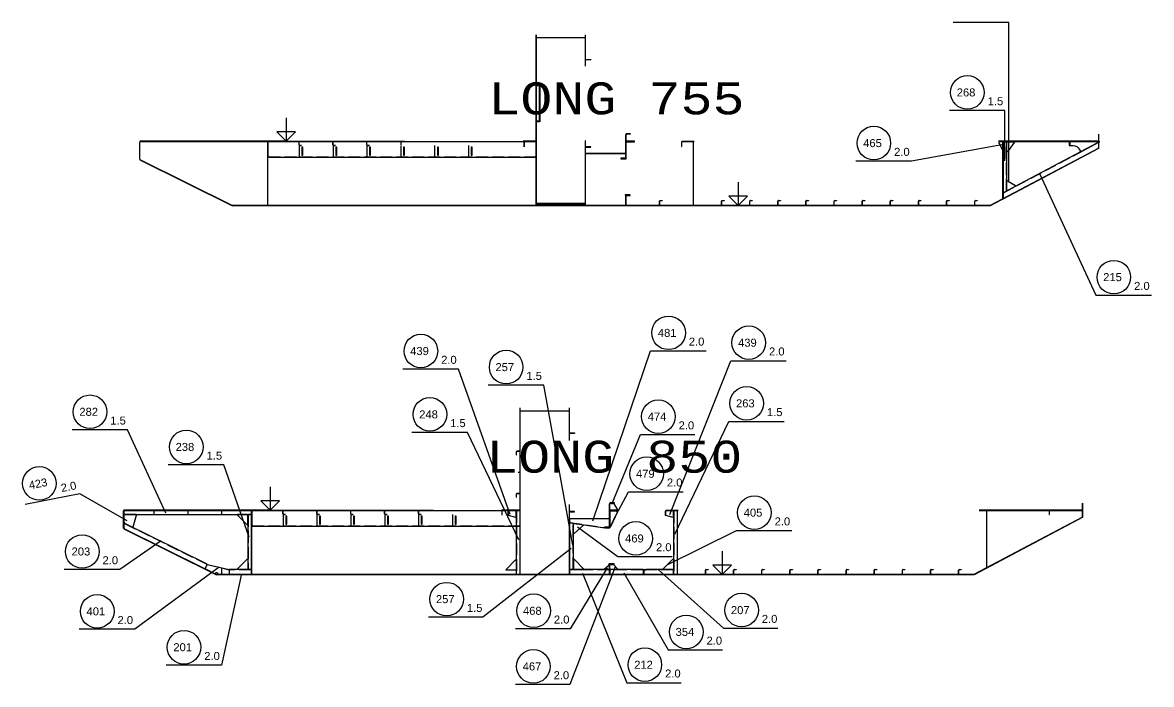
# Model space of a CAD drawing. Header units: inches. Extents: x -15552 to 42302, y -14825 to 18289.
# Drawn here: x 21276 to 30106, y -4540 to 641 of the extents above; entities that cross this region are included whole.
import ezdxf

# ---------------------------------------------------------------- set-up
doc = ezdxf.new("R2010")
doc.units = ezdxf.units.IN
doc.header["$MEASUREMENT"] = 0
for name, pattern in [('Dashed', [10, 7.5, -2.5]), ('Dashed_dotted', [34, 24, -5, 0, -5]), ('Short_dashed', [5, 3.75, -1.25])]:
    doc.linetypes.add(name, pattern=pattern)
doc.layers.get('0').update_dxf_attribs({"linetype": 'CONTINUOUS'})
doc.styles.add('Style_ARIAL', font='ARIAL')
doc.styles.add('Style_Courier_New', font='Courier New')

msp = doc.modelspace()

# ---------------------------------------------------------------- linework, layer by layer
at = {"color": 3, "ltscale": 25}
for p, q in [((25293.499057, -791.727111), (25293.499057, 544.233087)), ((25295.000522, -791.727111), (25295.000522, 544.233087)), ((25678.499668, 299.991754), (25678.499668, 544.233087)), ((25679.998081, 299.991754), (25679.998081, 544.233087)), ((25320.000522, -135.602233), (25320.000522, 152.14763)), ((25324.999301, -135.602233), (25324.999301, 152.14763)), ((25993.499057, -421.727034), (25993.499057, -237.617537)), ((25996.498935, -421.727034), (25996.498935, -237.617537)), ((29693.499057, -341.727111), (29693.499057, -231.727263)), ((29695.497959, -341.727111), (29695.497959, -231.727263)), ((22192.000644, -431.727263), (22192.000644, -291.727111)), ((24262.13309, -291.727111), (22192.000644, -291.727111)), ((22193.499057, -431.727263), (22193.499057, -291.727111)), ((23193.499057, -791.727111), (23193.499057, -291.727111)), ((23195.000522, -791.727111), (23195.000522, -291.727111)), ((23195.000522, -291.727111), (23195.000522, -405.727431)), ((25293.499057, -291.727111), (23195.000522, -291.727111)), ((23438.500278, -317.282149), (23438.500278, -291.727111)), ((23439.998691, -317.282149), (23439.998691, -291.727111)), ((23703.499668, -317.282149), (23703.499668, -291.727111)), ((23704.998081, -317.282149), (23704.998081, -291.727111)), ((23968.499057, -317.282149), (23968.499057, -291.727111)), ((23970.000522, -317.282149), (23970.000522, -291.727111)), ((25293.499057, -288.727233), (25191.930454, -288.727233)), ((25293.499057, -291.727111), (25191.930454, -291.727111)), ((25293.499057, -405.727431), (25293.499057, -291.727111)), ((25678.499668, -791.727111), (25678.499668, -283.446166)), ((25679.998081, -791.727111), (25679.998081, -283.446166)), ((26529.998081, -290.227172), (26434.444492, -290.227172)), ((26529.998081, -291.727111), (26434.444492, -291.727111)), ((26523.500888, -791.727111), (26523.500888, -291.727111)), ((26524.999301, -791.727111), (26524.999301, -291.727111)), ((29693.499057, -341.727111), (28843.499057, -791.727111)), ((29694.435947, -343.494841), (28844.435947, -793.494841)), ((29693.499057, -288.727233), (28908.498447, -288.727233)), ((29693.499057, -291.727111), (28908.498447, -291.727111)), ((28943.499057, -738.785979), (28943.499057, -291.727111)), ((28945.000522, -738.785979), (28945.000522, -291.727111)), ((28945.000522, -291.727111), (28945.000522, -692.732283)), ((28970.497959, -291.727111), (28945.000522, -291.727111)), ((28945.000522, -737.991759), (29693.499057, -341.727111)), ((29693.499057, -341.727111), (29693.499057, -303.256652)), ((22192.610996, -433.518645), (22917.610996, -793.518493)), ((22193.499057, -431.727263), (22918.499057, -791.727111)), ((28945.000522, -692.732283), (28970.497959, -679.23207)), ((28945.000522, -699.5213), (28945.000522, -737.991759)), ((28843.499057, -791.727111), (22918.499057, -791.727111)), ((28843.499057, -793.727157), (22918.499057, -793.727157)), ((25993.499057, -791.727111), (25993.499057, -711.727187)), ((25996.498935, -791.727111), (25996.498935, -711.727187)), ((26258.498447, -791.727111), (26258.498447, -757.654235)), ((26260.5004, -791.727111), (26260.5004, -757.654235)), ((26743.499057, -791.727111), (26743.499057, -757.654235)), ((26745.497959, -791.727111), (26745.497959, -757.654235)), ((26963.500278, -791.727111), (26963.500278, -757.654235)), ((26965.499179, -791.727111), (26965.499179, -757.654235)), ((27183.498447, -791.727111), (27183.498447, -757.654235)), ((27185.5004, -791.727111), (27185.5004, -757.654235)), ((27403.499668, -791.727111), (27403.499668, -757.654235)), ((27405.498569, -791.727111), (27405.498569, -757.654235)), ((27623.497836, -791.727111), (27623.497836, -757.654235)), ((27625.49979, -791.727111), (27625.49979, -757.654235)), ((27843.499057, -791.727111), (27843.499057, -757.654235)), ((27845.497959, -791.727111), (27845.497959, -757.654235)), ((28063.500278, -791.727111), (28063.500278, -757.654235)), ((28065.499179, -791.727111), (28065.499179, -757.654235)), ((28283.498447, -791.727111), (28283.498447, -757.654235)), ((28285.5004, -791.727111), (28285.5004, -757.654235)), ((28503.499668, -791.727111), (28503.499668, -757.654235)), ((28505.498569, -791.727111), (28505.498569, -757.654235)), ((28723.497836, -791.727111), (28723.497836, -757.654235)), ((28725.49979, -791.727111), (28725.49979, -757.654235)), ((25167.766635, -3680.039641), (25167.766635, -2375.722548)), ((25169.2681, -3680.039641), (25169.2681, -2375.722548)), ((25552.767246, -2629.490325), (25552.767246, -2375.722548)), ((25554.265659, -2629.490325), (25554.265659, -2375.722548)), ((25167.766635, -2715.041777), (25142.211215, -2715.041777)), ((25167.766635, -2717.163131), (25142.211215, -2717.163131)), ((25167.766635, -2880.040023), (25152.767246, -2880.040023)), ((25167.766635, -2881.539962), (25152.767246, -2881.539962)), ((25167.766635, -3045.039031), (25142.211215, -3045.039031)), ((25167.766635, -3047.160384), (25142.211215, -3047.160384)), ((25167.766635, -3177.039763), (25027.767246, -3177.039763)), ((25552.767246, -3680.039641), (25552.767246, -3130.589339)), ((25554.265659, -3680.039641), (25554.265659, -3130.589339)), ((25867.766635, -3310.039946), (25867.766635, -3125.930068)), ((25870.766513, -3310.039946), (25870.766513, -3125.930068)), ((26404.265659, -3178.539702), (26308.71207, -3178.539702)), ((29567.766635, -3177.039763), (28758.76395, -3177.039763)), ((29567.766635, -3230.040023), (29567.766635, -3120.039794)), ((29569.765537, -3230.040023), (29569.765537, -3120.039794)), ((22066.268222, -3320.039794), (22066.268222, -3180.040023)), ((24490.944736, -3180.040023), (22066.268222, -3180.040023)), ((22067.766635, -3320.039794), (22067.766635, -3180.040023)), ((22067.766635, -3180.040023), (22067.766635, -3205.539748)), ((23067.766635, -3180.040023), (22067.766635, -3180.040023)), ((22072.768466, -3210.039946), (22067.766635, -3215.03987)), ((22167.766635, -3210.039946), (22067.766635, -3210.039946)), ((22067.766635, -3210.039946), (22067.766635, -3275.379989)), ((22067.766635, -3265.380141), (22076.723544, -3279.827544)), ((23067.766635, -3210.039946), (23042.266147, -3210.039946)), ((23067.766635, -3680.039641), (23067.766635, -3180.040023)), ((23067.766635, -3205.539748), (23067.766635, -3180.040023)), ((23067.766635, -3640.040252), (23067.766635, -3210.039946)), ((23069.2681, -3680.039641), (23069.2681, -3180.040023)), ((23069.2681, -3180.040023), (23069.2681, -3294.039962)), ((25167.766635, -3180.040023), (23069.2681, -3180.040023)), ((23312.767856, -3205.59468), (23312.767856, -3180.040023)), ((23314.266269, -3205.59468), (23314.266269, -3180.040023)), ((23577.767246, -3205.59468), (23577.767246, -3180.040023)), ((23579.265659, -3205.59468), (23579.265659, -3180.040023)), ((23842.766635, -3205.59468), (23842.766635, -3180.040023)), ((23844.2681, -3205.59468), (23844.2681, -3180.040023)), ((24107.766025, -3205.59468), (24107.766025, -3180.040023)), ((24109.26749, -3205.59468), (24109.26749, -3180.040023)), ((24372.768466, -3205.59468), (24372.768466, -3180.040023)), ((24374.266879, -3205.59468), (24374.266879, -3180.040023)), ((25167.766635, -3180.040023), (25027.767246, -3180.040023)), ((25167.766635, -3180.040023), (25142.266147, -3180.040023)), ((25167.766635, -3294.039962), (25167.766635, -3180.040023)), ((25167.766635, -3680.039641), (25167.766635, -3180.040023)), ((25554.265659, -3244.439742), (25554.265659, -3267.839858)), ((25867.766635, -3244.439742), (25554.265659, -3244.439742)), ((25867.766635, -3310.039946), (25867.766635, -3244.439742)), ((26404.265659, -3180.039641), (26308.71207, -3180.039641)), ((26397.768466, -3180.040023), (26372.267978, -3180.040023)), ((26397.768466, -3680.039641), (26397.768466, -3180.040023)), ((26397.768466, -3680.039641), (26397.768466, -3180.040023)), ((26399.266879, -3680.039641), (26399.266879, -3180.040023)), ((29567.766635, -3230.040023), (28717.766635, -3680.039641)), ((29568.703525, -3231.807372), (28718.703525, -3681.807372)), ((29567.766635, -3180.040023), (28758.76395, -3180.040023)), ((28817.766635, -3627.09851), (28817.766635, -3180.040023)), ((28819.2681, -3627.09851), (28819.2681, -3180.040023)), ((22066.878574, -3321.831176), (22791.878574, -3681.831023)), ((22067.766635, -3282.078978), (22067.766635, -3320.039794)), ((22067.766635, -3320.039794), (22792.766635, -3680.039641)), ((22067.766635, -3320.039794), (22703.188388, -3635.558745)), ((25554.265659, -3273.98648), (25554.265659, -3640.040252)), ((25579.766147, -3277.60205), (25554.265659, -3273.98648)), ((25830.867832, -3310.039946), (25867.766635, -3310.039946)), ((22703.188388, -3635.558745), (22718.309848, -3605.108306)), ((25867.766635, -3680.039641), (25867.766635, -3600.039336)), ((25870.766513, -3680.039641), (25870.766513, -3600.039336)), ((28717.766635, -3680.039641), (22792.766635, -3680.039641)), ((28717.766635, -3682.040068), (22792.766635, -3682.040068)), ((22892.766635, -3646.040007), (22892.766635, -3680.039641)), ((22892.766635, -3680.039641), (23067.766635, -3680.039641)), ((23042.266147, -3640.040252), (23067.766635, -3640.040252)), ((23067.766635, -3680.039641), (23067.766635, -3646.040007)), ((25142.266147, -3680.039641), (25167.766635, -3680.039641)), ((25554.265659, -3640.040252), (25579.766147, -3640.040252)), ((25554.265659, -3646.040007), (25554.265659, -3680.039641)), ((25554.265659, -3680.039641), (25867.766635, -3680.039641)), ((25867.766635, -3680.039641), (25867.766635, -3646.040007)), ((25870.766513, -3646.040007), (25870.766513, -3680.039641)), ((25870.766513, -3680.039641), (26132.766025, -3680.039641)), ((26132.766025, -3680.039641), (26132.766025, -3645.966765)), ((26132.766025, -3680.039641), (26132.766025, -3646.040007)), ((26134.767978, -3680.039641), (26134.767978, -3645.966765)), ((26134.767978, -3646.040007), (26134.767978, -3680.039641)), ((26152.767246, -3646.040007), (26134.767978, -3646.040007)), ((26134.767978, -3680.039641), (26367.766635, -3680.039641)), ((26367.766635, -3680.039641), (26367.766635, -3646.040007)), ((26372.267978, -3680.039641), (26397.768466, -3680.039641)), ((26617.766635, -3680.039641), (26617.766635, -3645.966765)), ((26619.765537, -3680.039641), (26619.765537, -3645.966765)), ((26837.767856, -3680.039641), (26837.767856, -3645.966765)), ((26839.766757, -3680.039641), (26839.766757, -3645.966765)), ((27057.766025, -3680.039641), (27057.766025, -3645.966765)), ((27059.767978, -3680.039641), (27059.767978, -3645.966765)), ((27277.767246, -3680.039641), (27277.767246, -3645.966765)), ((27279.766147, -3680.039641), (27279.766147, -3645.966765)), ((27497.765415, -3680.039641), (27497.765415, -3645.966765)), ((27499.767368, -3680.039641), (27499.767368, -3645.966765)), ((27717.766635, -3680.039641), (27717.766635, -3645.966765)), ((27719.765537, -3680.039641), (27719.765537, -3645.966765)), ((27937.767856, -3680.039641), (27937.767856, -3645.966765)), ((27939.766757, -3680.039641), (27939.766757, -3645.966765)), ((28157.766025, -3680.039641), (28157.766025, -3645.966765)), ((28159.767978, -3680.039641), (28159.767978, -3645.966765)), ((28377.767246, -3680.039641), (28377.767246, -3645.966765)), ((28379.766147, -3680.039641), (28379.766147, -3645.966765)), ((28597.765415, -3680.039641), (28597.765415, -3645.966765)), ((28599.767368, -3680.039641), (28599.767368, -3645.966765))]:
    msp.add_line(p, q, dxfattribs=at)
at = {"color": 6, "ltscale": 25}
for p, q in [((23338.500278, -105.752608), (23338.500278, -288.727233)), ((23338.500278, -288.727233), (23265.602939, -215.341613)), ((23411.885898, -215.341613), (23265.602939, -215.341613)), ((23411.885898, -215.341613), (23338.500278, -288.727233)), ((26873.497836, -608.752486), (26873.497836, -791.727111)), ((26873.497836, -791.727111), (26800.600498, -718.341491)), ((26946.883457, -718.341491), (26800.600498, -718.341491)), ((26946.883457, -718.341491), (26873.497836, -791.727111)), ((23212.767856, -2994.065139), (23212.767856, -3177.039763)), ((23212.767856, -3177.039763), (23139.870517, -3103.654143)), ((23286.153476, -3103.654143), (23139.870517, -3103.654143)), ((23286.153476, -3103.654143), (23212.767856, -3177.039763)), ((26747.765415, -3497.065398), (26747.765415, -3680.039641)), ((26747.765415, -3680.039641), (26674.868076, -3606.654021)), ((26821.151035, -3606.654021), (26674.868076, -3606.654021)), ((26821.151035, -3606.654021), (26747.765415, -3680.039641))]:
    msp.add_line(p, q, dxfattribs=at)
at = {"color": 2, "linetype": 'Dashed', "ltscale": 25}
for p, q in [((23439.138095, -321.727416), (23439.138095, -409.727141)), ((23704.140537, -321.727416), (23704.140537, -409.727141)), ((23969.139926, -321.727416), (23969.139926, -409.727141)), ((24234.139316, -321.727416), (24234.139316, -409.727141)), ((24499.138706, -321.727416), (24499.138706, -409.727141)), ((24764.138095, -321.727416), (24764.138095, -409.727141)), ((23313.405673, -3210.039946), (23313.405673, -3298.039672)), ((23578.408115, -3210.039946), (23578.408115, -3298.039672)), ((23843.407504, -3210.039946), (23843.407504, -3298.039672)), ((24108.406894, -3210.039946), (24108.406894, -3298.039672)), ((24373.406284, -3210.039946), (24373.406284, -3298.039672)), ((24638.405673, -3210.039946), (24638.405673, -3298.039672))]:
    msp.add_line(p, q, dxfattribs=at)
at = {"color": 2, "ltscale": 25}
for p, q in [((23468.050449, -334.415862), (23460.22269, -334.415862)), ((23460.22269, -334.415862), (23460.22269, -397.038314)), ((23468.050449, -397.038314), (23468.050449, -334.415862)), ((23733.05289, -334.415862), (23725.225131, -334.415862)), ((23725.225131, -334.415862), (23725.225131, -397.038314)), ((23733.05289, -397.038314), (23733.05289, -334.415862)), ((23998.05228, -334.415862), (23990.224521, -334.415862)), ((23990.224521, -334.415862), (23990.224521, -397.038314)), ((23998.05228, -397.038314), (23998.05228, -334.415862)), ((24263.051669, -334.415862), (24255.223911, -334.415862)), ((24255.223911, -334.415862), (24255.223911, -397.038314)), ((24263.051669, -397.038314), (24263.051669, -334.415862)), ((24528.051059, -334.415862), (24520.2233, -334.415862)), ((24520.2233, -334.415862), (24520.2233, -397.038314)), ((24528.051059, -397.038314), (24528.051059, -334.415862)), ((24793.050449, -334.415862), (24785.22269, -334.415862)), ((24785.22269, -334.415862), (24785.22269, -397.038314)), ((24793.050449, -397.038314), (24793.050449, -334.415862)), ((23460.22269, -397.038314), (23468.050449, -397.038314)), ((23725.225131, -397.038314), (23733.05289, -397.038314)), ((23990.224521, -397.038314), (23998.05228, -397.038314)), ((24255.223911, -397.038314), (24263.051669, -397.038314)), ((24520.2233, -397.038314), (24528.051059, -397.038314)), ((24785.22269, -397.038314), (24793.050449, -397.038314)), ((23342.318027, -3222.728774), (23334.490268, -3222.728774)), ((23334.490268, -3222.728774), (23334.490268, -3285.351226)), ((23342.318027, -3285.351226), (23342.318027, -3222.728774)), ((23607.320468, -3222.728774), (23599.49271, -3222.728774)), ((23599.49271, -3222.728774), (23599.49271, -3285.351226)), ((23607.320468, -3285.351226), (23607.320468, -3222.728774)), ((23872.319858, -3222.728774), (23864.492099, -3222.728774)), ((23864.492099, -3222.728774), (23864.492099, -3285.351226)), ((23872.319858, -3285.351226), (23872.319858, -3222.728774)), ((24137.319248, -3222.728774), (24129.491489, -3222.728774)), ((24129.491489, -3222.728774), (24129.491489, -3285.351226)), ((24137.319248, -3285.351226), (24137.319248, -3222.728774)), ((24402.318637, -3222.728774), (24394.490878, -3222.728774)), ((24394.490878, -3222.728774), (24394.490878, -3285.351226)), ((24402.318637, -3285.351226), (24402.318637, -3222.728774)), ((24667.318027, -3222.728774), (24659.490268, -3222.728774)), ((24659.490268, -3222.728774), (24659.490268, -3285.351226)), ((24667.318027, -3285.351226), (24667.318027, -3222.728774)), ((23334.490268, -3285.351226), (23342.318027, -3285.351226)), ((23599.49271, -3285.351226), (23607.320468, -3285.351226)), ((23864.492099, -3285.351226), (23872.319858, -3285.351226)), ((24129.491489, -3285.351226), (24137.319248, -3285.351226)), ((24394.490878, -3285.351226), (24402.318637, -3285.351226)), ((24659.490268, -3285.351226), (24667.318027, -3285.351226))]:
    msp.add_line(p, q, dxfattribs=at)
at = {"color": 3, "linetype": 'Dashed_dotted', "ltscale": 25}
for p, q in [((24233.498447, -291.727111), (24233.498447, -317.227218)), ((22302.767246, -3180.040023), (22302.767246, -3205.539748)), ((22567.766635, -3180.040023), (22567.766635, -3205.040023)), ((22832.766025, -3180.040023), (22832.766025, -3205.539748)), ((22832.766025, -3626.03955), (22832.766025, -3680.039641))]:
    msp.add_line(p, q, dxfattribs=at)
at = {"color": 3, "linetype": 'Short_dashed', "ltscale": 25}
for p, q in [((29687.993686, -301.562545), (28946.694248, -694.015929)), ((28973.552768, -676.177642), (28973.552768, -294.78192)), ((23198.934238, -409.800383), (25289.565341, -409.800383)), ((22070.821445, -3208.594558), (23064.711826, -3208.594558)), ((25139.211337, -3183.094832), (25139.211337, -3676.984832)), ((26369.213168, -3183.094832), (26369.213168, -3676.984832)), ((22720.122592, -3601.459929), (22073.22623, -3280.242583)), ((23073.201816, -3298.112914), (25163.832919, -3298.112914)), ((25557.729404, -3272.444198), (25830.196445, -3311.072966)), ((25582.820957, -3636.985442), (25582.820957, -3280.656478)), ((23063.692539, -3641.966674), (22892.766635, -3641.966674)), ((25863.692539, -3641.966674), (25558.339755, -3641.966674)), ((26128.69498, -3641.966674), (25874.84061, -3641.966674)), ((26363.692539, -3641.966674), (26152.767246, -3641.966674))]:
    msp.add_line(p, q, dxfattribs=at)
at = {"color": 1, "linetype": 'Short_dashed', "ltscale": 25}
msp.add_line((23039.211337, -3213.094756), (23039.211337, -3636.985442), dxfattribs=at)
at = {"color": 2, "linetype": 'Short_dashed', "ltscale": 25}
for p, q in [((25875.020664, -3305.039641), (25930.767124, -3183.412215)), ((22720.018833, -3601.701018), (22892.766635, -3642.236754))]:
    msp.add_line(p, q, dxfattribs=at)
at = {"color": 1, "ltscale": 25}
for points in [[(28989.977329, -608.030364), (28989.977329, 640.941957), (28555.10184, 640.941957)], [(28960.418002, -440.757415), (28960.418002, -46.929404), (28525.542514, -46.929404)], [(25198.500888, -291.727111), (25198.500888, -331.727263), (25200.49979, -331.727263), (25200.49979, -291.727111)], [(28936.251132, -316.274688), (28228.737705, -443.468139), (27793.862216, -443.468139)], [(29229.882114, -540.936324), (29671.120517, -1492.820403), (30105.996005, -1492.820403)], [(26264.498203, -751.654097), (26278.426425, -751.654097), (26278.426425, -753.654143), (26264.498203, -753.654143)], [(26749.498813, -751.654097), (26763.427036, -751.654097), (26763.427036, -753.654143), (26749.498813, -753.654143)], [(26969.500034, -751.654097), (26983.425205, -751.654097), (26983.425205, -753.654143), (26969.500034, -753.654143)], [(27189.498203, -751.654097), (27203.426425, -751.654097), (27203.426425, -753.654143), (27189.498203, -753.654143)], [(27409.499423, -751.654097), (27423.427646, -751.654097), (27423.427646, -753.654143), (27409.499423, -753.654143)], [(27629.500644, -751.654097), (27643.425815, -751.654097), (27643.425815, -753.654143), (27629.500644, -753.654143)], [(27849.498813, -751.654097), (27863.427036, -751.654097), (27863.427036, -753.654143), (27849.498813, -753.654143)], [(28069.500034, -751.654097), (28083.425205, -751.654097), (28083.425205, -753.654143), (28069.500034, -753.654143)], [(28289.498203, -751.654097), (28303.426425, -751.654097), (28303.426425, -753.654143), (28289.498203, -753.654143)], [(28509.499423, -751.654097), (28523.427646, -751.654097), (28523.427646, -753.654143), (28509.499423, -753.654143)], [(28729.500644, -751.654097), (28743.425815, -751.654097), (28743.425815, -753.654143), (28729.500644, -753.654143)], [(25737.191074, -3258.522078), (26187.865512, -1928.820083), (26622.741001, -1928.820083)], [(26338.543002, -3209.272811), (26815.288608, -2005.870864), (27250.164096, -2005.870864)], [(25089.003818, -3209.272811), (24685.305087, -2071.231124), (24250.429599, -2071.231124)], [(25579.26871, -3449.709746), (25352.452915, -2197.001311), (24917.577426, -2197.001311)], [(22396.434848, -3198.314711), (22097.386997, -2546.649978), (21662.511508, -2546.649978)], [(26377.18436, -3362.427947), (26799.196689, -2480.622527), (27234.072177, -2480.622527)], [(25157.04581, -3407.836577), (24755.76102, -2566.881987), (24320.885532, -2566.881987)], [(25885.662143, -3128.447387), (26108.348911, -2584.360167), (26533.614414, -2584.360167)], [(23049.425571, -3386.899993), (22850.527255, -2821.610686), (22415.651767, -2821.610686)], [(22092.961948, -3258.089492), (21722.817294, -3048.877761), (21295.903842, -3131.712005)], [(25915.175693, -3217.427108), (26016.713779, -3031.559417), (26441.979282, -3031.559417)], [(25027.767246, -3212.039992), (25027.767246, -3172.03984), (25025.267856, -3172.03984), (25025.267856, -3212.039992), (25027.767246, -3212.039992)], [(23042.266147, -3210.039946), (23037.712924, -3214.594695), (23037.712924, -3635.485503), (23042.266147, -3640.040252)], [(25072.768466, -3180.040023), (25072.768466, -3220.039794), (25074.767368, -3220.039794), (25074.767368, -3180.040023)], [(29305.614536, -3180.040023), (29305.614536, -3210.039946), (29307.753818, -3210.039946), (29307.753818, -3180.040023)], [(25617.379062, -3306.317565), (25931.441562, -3538.034484), (26356.707065, -3538.034484)], [(26317.333286, -3604.051635), (26859.404819, -3336.056182), (27294.280307, -3336.056182)], [(22359.758823, -3415.363738), (22036.623447, -3640.152404), (21601.747959, -3640.152404)], [(25567.162387, -3475.51541), (24877.205722, -4013.101622), (24451.940219, -4013.101622)], [(25910.982578, -3619.327208), (25555.730502, -4539.854857), (25130.465, -4539.854857)], [(22812.917392, -3621.445128), (22153.701084, -4108.462188), (21718.825595, -4108.462188)], [(22987.291782, -3672.933623), (22832.750766, -4389.447448), (22397.875278, -4389.447448)], [(25848.424594, -3626.029631), (25557.964389, -4104.168364), (25132.698886, -4104.168364)], [(25656.273715, -3668.481871), (26002.590244, -4526.449248), (26427.855747, -4526.449248)], [(25980.245273, -3666.247222), (26326.561801, -4269.505736), (26751.827304, -4269.505736)], [(26138.765781, -3639.967009), (26152.694003, -3639.967009), (26152.694003, -3641.966674), (26138.765781, -3641.966674)], [(26248.360507, -3639.436004), (26759.191196, -4099.029204), (27184.456699, -4099.029204)], [(26623.766391, -3639.967009), (26637.694614, -3639.967009), (26637.694614, -3641.966674), (26623.766391, -3641.966674)], [(26843.767612, -3639.967009), (26857.692783, -3639.967009), (26857.692783, -3641.966674), (26843.767612, -3641.966674)], [(27063.765781, -3639.967009), (27077.694003, -3639.967009), (27077.694003, -3641.966674), (27063.765781, -3641.966674)], [(27283.767001, -3639.967009), (27297.695224, -3639.967009), (27297.695224, -3641.966674), (27283.767001, -3641.966674)], [(27503.768222, -3639.967009), (27517.693393, -3639.967009), (27517.693393, -3641.966674), (27503.768222, -3641.966674)], [(27723.766391, -3639.967009), (27737.694614, -3639.967009), (27737.694614, -3641.966674), (27723.766391, -3641.966674)], [(27943.767612, -3639.967009), (27957.692783, -3639.967009), (27957.692783, -3641.966674), (27943.767612, -3641.966674)], [(28163.765781, -3639.967009), (28177.694003, -3639.967009), (28177.694003, -3641.966674), (28163.765781, -3641.966674)], [(28383.767001, -3639.967009), (28397.695224, -3639.967009), (28397.695224, -3641.966674), (28383.767001, -3641.966674)], [(28603.768222, -3639.967009), (28617.693393, -3639.967009), (28617.693393, -3641.966674), (28603.768222, -3641.966674)]]:
    msp.add_lwpolyline(points, dxfattribs=at)
at = {"color": 4, "ltscale": 25}
for points in [[(25678.499668, 521.608117), (25294.500034, 521.608117), (25294.500034, 523.154405), (25678.499668, 523.154405)], [(25678.499668, -776.445052), (25294.500034, -776.445052), (25294.500034, -778.03044), (25678.499668, -778.03044)], [(25552.767246, -2399.842116), (25168.767612, -2399.842116), (25168.767612, -2398.17929), (25552.767246, -2398.17929)]]:
    msp.add_lwpolyline(points, dxfattribs=at)
at = {"color": 6, "ltscale": 25}
for points in [[(25679.998081, 351.201394), (25720.000522, 351.201394), (25720.000522, 348.139527), (25679.998081, 348.139527)], [(25295.000522, 149.920228), (25320.000522, 149.920228), (25320.000522, 146.573785), (25295.000522, 146.573785)], [(25295.000522, -133.374831), (25320.000522, -133.374831), (25320.000522, -130.028197), (25295.000522, -130.028197)], [(25679.998081, -334.655806), (25720.000522, -334.655806), (25720.000522, -331.59413), (25679.998081, -331.59413)], [(25554.265659, -2571.373412), (25594.2681, -2571.373412), (25594.2681, -2574.775359), (25554.265659, -2574.775359)], [(25554.265659, -3188.706252), (25594.2681, -3188.706252), (25594.2681, -3185.304686), (25554.265659, -3185.304686)]]:
    msp.add_lwpolyline(points, dxfattribs=at)
at = {"color": 3, "ltscale": 25}
for points in [[(26002.498691, -228.617522), (26028.389804, -228.617522), (26028.389804, -231.617782), (26002.498691, -231.617782)], [(24262.13309, -289.727065), (23338.500278, -289.727065), (23338.500278, -288.727233), (22192.000644, -288.727233)], [(23442.998569, -321.781966), (23458.443515, -321.781966), (23458.443515, -320.282027), (23442.998569, -320.282027)], [(23707.997959, -321.781966), (23723.445957, -321.781966), (23723.445957, -320.282027), (23707.997959, -320.282027)], [(23973.0004, -321.781966), (23988.445346, -321.781966), (23988.445346, -320.282027), (23973.0004, -320.282027)], [(25996.498935, -291.727111), (26061.498325, -291.727111), (26061.498325, -288.727233), (25996.498935, -288.727233)], [(26429.943149, -294.726989), (26429.943149, -330.172393), (26431.444614, -330.172393), (26431.444614, -294.726989)], [(29693.499057, -303.256652), (29685.289829, -300.730559), (28947.524326, -691.312453), (28945.000522, -699.5213)], [(28970.497959, -679.23207), (28975.054233, -674.677321), (28975.054233, -296.281859), (28970.497959, -291.727111)], [(29702.803867, -291.541335), (29693.499057, -291.727111), (29560.186069, -291.727111), (29462.807529, -291.727111)], [(29552.559726, -371.081969), (29588.774936, -351.909682), (29674.782626, -306.37593), (29702.803867, -291.541335)], [(29685.128085, -300.898787), (29682.80875, -291.941115), (29682.805698, -291.727111)], [(23195.000522, -405.727431), (23200.866001, -411.800429), (25287.633579, -411.800429), (25293.499057, -405.727431)], [(25993.499057, -385.554549), (25679.998081, -385.554549), (25679.998081, -382.50775), (25993.499057, -382.50775)], [(25956.499545, -424.727294), (25996.498935, -424.727294), (25996.498935, -421.727034), (25956.499545, -421.727034), (25956.499545, -424.727294)], [(25988.500278, -711.727187), (26028.499668, -711.727187), (26028.499668, -708.726928), (25988.500278, -708.726928), (25988.500278, -711.727187)], [(25137.712924, -2721.405837), (25137.712924, -2743.248793), (25139.211337, -2743.248793), (25139.211337, -2721.405837)], [(25137.712924, -3051.40309), (25137.712924, -3073.245665), (25139.211337, -3073.245665), (25139.211337, -3051.40309)], [(24490.944736, -3178.039977), (23212.767856, -3178.039977), (23212.767856, -3177.039763), (22066.268222, -3177.039763)], [(25870.766513, -3180.039641), (25935.765903, -3180.039641), (25935.765903, -3177.039763), (25870.766513, -3177.039763)], [(25876.766269, -3116.930053), (25902.657382, -3116.930053), (25902.657382, -3119.930312), (25876.766269, -3119.930312)], [(22067.766635, -3205.539748), (22072.32291, -3210.094497), (23063.213413, -3210.094497), (23067.766635, -3205.539748)], [(22139.418857, -3310.959288), (22141.643588, -3306.480834), (22167.766635, -3215.03987), (22167.766635, -3210.039946)], [(23317.266147, -3210.094497), (23332.711093, -3210.094497), (23332.711093, -3208.594558), (23317.266147, -3208.594558)], [(23582.265537, -3210.094497), (23597.713535, -3210.094497), (23597.713535, -3208.594558), (23582.265537, -3208.594558)], [(23847.267978, -3210.094497), (23862.712924, -3210.094497), (23862.712924, -3208.594558), (23847.267978, -3208.594558)], [(24112.267368, -3210.094497), (24127.712314, -3210.094497), (24127.712314, -3208.594558), (24112.267368, -3208.594558)], [(24377.266757, -3210.094497), (24392.711704, -3210.094497), (24392.711704, -3208.594558), (24377.266757, -3208.594558)], [(25142.266147, -3180.040023), (25137.712924, -3184.594771), (25137.712924, -3675.484893), (25142.266147, -3680.039641)], [(25867.766635, -3244.422957), (25554.265659, -3244.422957), (25554.265659, -3241.129729), (25867.766635, -3241.129729)], [(26304.210727, -3183.039519), (26304.210727, -3218.484923), (26305.712192, -3218.484923), (26305.712192, -3183.039519)], [(26372.267978, -3180.040023), (26367.711704, -3184.594771), (26367.711704, -3675.484893), (26372.267978, -3680.039641)], [(22067.766635, -3275.379989), (22085.555332, -3284.213683), (22139.418857, -3310.959288)], [(22718.309848, -3605.108306), (22721.013706, -3599.668547), (22075.908725, -3279.340789), (22067.766635, -3282.078978)], [(23069.2681, -3294.039962), (23075.133579, -3300.112578), (25161.901157, -3300.112578), (25167.766635, -3294.039962)], [(25554.265659, -3267.839858), (25559.426181, -3274.705169), (25829.915683, -3313.052794), (25830.767124, -3307.040068)], [(25579.766147, -3640.040252), (25584.322421, -3635.485503), (25584.322421, -3282.156798), (25579.766147, -3277.60205)], [(25830.767124, -3307.040068), (25830.867832, -3307.053801), (25830.867832, -3310.039946)], [(25830.767124, -3313.039824), (25870.766513, -3313.039824), (25870.766513, -3310.039946), (25830.767124, -3310.039946), (25830.767124, -3313.039824)], [(25862.767856, -3600.039336), (25902.767246, -3600.039336), (25902.767246, -3597.039458), (25862.767856, -3597.039458), (25862.767856, -3600.039336)], [(23067.766635, -3646.040007), (23061.693637, -3639.967009), (22892.766635, -3639.967009), (22892.766635, -3646.040007)], [(25867.766635, -3646.040007), (25861.693637, -3639.967009), (25560.338657, -3639.967009), (25554.265659, -3646.040007)], [(26132.766025, -3646.040007), (26126.693027, -3639.967009), (25876.839511, -3639.967009), (25870.766513, -3646.040007)], [(26367.766635, -3646.040007), (26361.693637, -3639.967009), (26152.767246, -3639.967009), (26152.767246, -3646.040007)]]:
    msp.add_lwpolyline(points, dxfattribs=at)
at = {"color": 2, "ltscale": 25}
for points in [[(28938.500278, -291.727111), (28913.500278, -291.727111), (28913.500278, -296.727416), (28938.500278, -351.72734), (28943.499057, -351.72734), (28943.499057, -296.727416), (28938.500278, -291.727111)], [(28979.998081, -291.727111), (29033.498447, -291.727111), (29033.498447, -296.727416), (28979.998081, -371.727416), (28974.999301, -371.727416), (28974.999301, -296.727416), (28979.998081, -291.727111)], [(28974.999301, -671.827361), (28974.999301, -596.827361), (28979.998081, -596.827361), (29043.373935, -634.995314), (29045.711582, -639.414641), (28979.418247, -674.488875), (28974.999301, -671.827361)], [(25870.766513, -3172.03984), (25870.766513, -3125.039718), (25875.765293, -3120.039794), (25898.766391, -3120.039794), (25928.76517, -3172.03984), (25928.76517, -3177.039763), (25875.765293, -3177.039763), (25870.766513, -3172.03984)], [(23032.766025, -3210.039946), (22957.766025, -3210.039946), (22957.766025, -3215.03987), (23032.766025, -3290.03987), (23037.767856, -3290.03987), (23037.767856, -3215.03987), (23032.766025, -3210.039946)], [(25132.766025, -3180.040023), (25079.766147, -3180.040023), (25074.767368, -3185.039946), (25074.767368, -3215.03987), (25132.766025, -3230.040023), (25137.767856, -3230.040023), (25137.767856, -3185.039946), (25132.766025, -3180.040023)], [(25930.767124, -3185.039565), (25930.767124, -3180.039641), (25875.765293, -3180.039641), (25870.766513, -3185.039565), (25870.766513, -3305.039641), (25875.765293, -3305.039641)], [(25875.765293, -3305.039641), (25877.520053, -3304.388854), (25931.417148, -3186.792037), (25930.767124, -3185.039565)], [(26362.767856, -3180.040023), (26309.767978, -3180.040023), (26304.766147, -3185.039946), (26304.766147, -3215.03987), (26362.767856, -3230.040023), (26367.766635, -3230.040023), (26367.766635, -3185.039946), (26362.767856, -3180.040023)], [(25589.217441, -3278.941771), (25663.475864, -3289.469573), (25662.77396, -3294.419906), (25589.266269, -3358.240172), (25584.26749, -3358.240172), (25584.26749, -3283.239791), (25589.217441, -3278.941771)], [(22720.330112, -3601.076934), (22721.920078, -3600.091979), (22891.780918, -3639.950988), (22892.766635, -3641.540191)], [(23032.766025, -3640.040252), (22957.766025, -3640.040252), (22957.766025, -3635.039946), (23032.766025, -3560.039946), (23037.767856, -3560.039946), (23037.767856, -3635.039946), (23032.766025, -3640.040252)], [(25132.766025, -3645.039794), (25057.766025, -3645.039794), (25057.766025, -3640.040252), (25132.766025, -3565.040252), (25137.767856, -3565.040252), (25137.767856, -3640.040252), (25132.766025, -3645.039794)], [(25589.266269, -3640.040252), (25664.266269, -3640.040252), (25664.266269, -3635.039946), (25589.266269, -3560.039946), (25584.26749, -3560.039946), (25584.26749, -3635.039946), (25589.266269, -3640.040252)], [(25862.767856, -3640.039489), (25827.767246, -3640.039489), (25827.767246, -3635.039946), (25862.767856, -3605.039641), (25867.766635, -3605.039641), (25867.766635, -3635.039946), (25862.767856, -3640.039489)], [(25870.766513, -3635.039946), (25870.766513, -3605.039641), (25875.768344, -3600.040099), (25897.768466, -3600.040099), (25930.767124, -3635.039946), (25930.767124, -3640.040252), (25875.768344, -3640.040252), (25870.766513, -3635.039946)], [(26362.767856, -3640.040252), (26287.767856, -3640.040252), (26287.767856, -3635.039946), (26362.767856, -3560.039946), (26367.766635, -3560.039946), (26367.766635, -3635.039946), (26362.767856, -3640.040252)]]:
    msp.add_lwpolyline(points, dxfattribs=at)
at = {"color": 3, "ltscale": 25}
msp.add_lwpolyline([(29462.807529, -291.727111), (29462.807529, -321.727416), (29493.315952, -321.727416, -0.277808), (29541.92435, -350.993392), (29552.559726, -371.081969)], format="xyb", dxfattribs=at)
at = {"color": 7, "ltscale": 25}
msp.add_lwpolyline([(29467.708652, -291.727111), (29467.708652, -321.727416), (29469.850986, -321.727416), (29469.850986, -291.727111)], dxfattribs=at)
at = {"color": 5, "ltscale": 25}
msp.add_lwpolyline([(29467.708652, -291.727111), (29467.708652, -321.727416), (29469.850986, -321.727416), (29469.850986, -291.727111)], dxfattribs=at)
at = {"color": 2, "ltscale": 25}
msp.add_lwpolyline([(22892.766635, -3641.540191), (22892.766635, -3680.039641), (22807.766025, -3680.039641, 0.792541), (22779.332797, -3673.367736), (22703.203647, -3635.558745), (22720.330112, -3601.076934)], format="xyb", dxfattribs=at)
at = {"color": 1, "ltscale": 25}
for centre in [(28666.442172, 93.970826), (27934.761875, -302.568099), (29812.020175, -1351.920363), (26328.76517, -1787.920043), (26956.188266, -1864.970824), (24391.329257, -1930.331084), (25058.477085, -2056.101271), (21803.411167, -2405.749938), (24461.78519, -2425.981948), (26940.096347, -2339.722487), (26249.248569, -2443.460128), (22556.551425, -2680.710646), (26157.613437, -2890.659377), (21407.384555, -2966.553161), (27000.304477, -3195.156142), (26072.34122, -3397.134063), (21742.647617, -3499.251983), (24592.839877, -3872.201201), (21859.725253, -3967.561766), (25273.598544, -3963.267943), (26900.090854, -3958.128783), (26467.46146, -4128.605315), (22538.774936, -4248.547026), (25271.364658, -4398.954436), (26143.489902, -4385.548827)]:
    msp.add_circle(centre, 131.506848, dxfattribs=at)
at = {"color": 3, "ltscale": 25}
for centre, radius, start, end in [((26002.498691, -237.617156), 8.999701, 90.000427, 180.001999), ((26002.498691, -237.617537), 5.999584, 89.998352, 180.001648), ((23194.915073, -291.813704), 4.914352, 270.999298, 1.010879), ((23442.998569, -317.283675), 4.498386, 179.981766, 269.99881), ((23442.998569, -317.282149), 2.999792, 179.998352, 270.001648), ((23707.997959, -317.283675), 4.498386, 179.981766, 269.99881), ((23707.997959, -317.282149), 2.999792, 179.998352, 270.001648), ((23973.0004, -317.281005), 4.50099, 180.014938, 270.004486), ((23973.0004, -317.282149), 2.999792, 179.998352, 270.001648), ((25293.584506, -291.813704), 4.914352, 178.98912, 269.000702), ((26434.444492, -294.728133), 4.50099, 89.995514, 179.985062), ((26434.444492, -294.726989), 2.999792, 89.998352, 180.001648), ((28945.000522, -291.728255), 4.999219, 270.005035, 0.012452), ((29693.499057, -341.727111), 5.000032, 90.000305, 207.897171), ((28945.000522, -692.732283), 4.999831, 27.898588, 90.002396), ((26264.498203, -757.653853), 5.999909, 90.001465, 180.002182), ((26264.498203, -757.652327), 3.998204, 90.005737, 180.027054), ((26749.498813, -757.653853), 5.999909, 90.001465, 180.002182), ((26749.498813, -757.654998), 4.000808, 89.999329, 179.989746), ((26969.500034, -757.653853), 5.999909, 90.001465, 180.002182), ((26969.500034, -757.654998), 4.000808, 89.999329, 179.989746), ((27189.498203, -757.653853), 5.999909, 90.001465, 180.002182), ((27189.498203, -757.652327), 3.998204, 90.005737, 180.027054), ((27409.499423, -757.653853), 5.999909, 90.001465, 180.002182), ((27409.499423, -757.654998), 4.000808, 89.999329, 179.989746), ((27629.500644, -757.656524), 6.002515, 89.9972, 179.97731), ((27629.500644, -757.654998), 4.000808, 89.999329, 179.989746), ((27849.498813, -757.653853), 5.999909, 90.001465, 180.002182), ((27849.498813, -757.654998), 4.000808, 89.999329, 179.989746), ((28069.500034, -757.653853), 5.999909, 90.001465, 180.002182), ((28069.500034, -757.654998), 4.000808, 89.999329, 179.989746), ((28289.498203, -757.653853), 5.999909, 90.001465, 180.002182), ((28289.498203, -757.652327), 3.998204, 90.005737, 180.027054), ((28509.499423, -757.653853), 5.999909, 90.001465, 180.002182), ((28509.499423, -757.654998), 4.000808, 89.999329, 179.989746), ((28729.500644, -757.656524), 6.002515, 89.9972, 179.97731), ((28729.500644, -757.654998), 4.000808, 89.999329, 179.989746), ((28945.000522, -737.992141), 5.000185, 27.896086, 89.997635), ((25144.127719, -2721.168181), 6.419156, 107.370766, 182.121811), ((25143.489902, -2721.24829), 4.280305, 107.36554, 182.108719), ((25144.127719, -3051.165053), 6.418695, 107.36776, 182.121582), ((25143.48685, -3051.245162), 4.279845, 107.361023, 182.108368), ((25876.766269, -3125.929686), 8.999701, 90.000427, 180.001999), ((25876.766269, -3125.930068), 5.999584, 89.998352, 180.001648), ((26308.71207, -3183.040664), 4.50099, 89.995514, 179.985062), ((22067.766635, -3180.038497), 5.001498, 269.996185, 359.981964), ((23067.766635, -3180.041167), 4.998893, 179.98819, 269.998688), ((23067.766635, -3210.041091), 4.998893, 179.98819, 269.998688), ((23069.182651, -3180.126616), 4.914021, 270.995514, 1.010295), ((23317.266147, -3205.596206), 4.498386, 179.981766, 269.99881), ((23317.266147, -3205.59468), 2.999792, 179.998352, 270.001648), ((23582.265537, -3205.596206), 4.498386, 179.981766, 269.99881), ((23582.265537, -3205.59468), 2.999792, 179.998352, 270.001648), ((23847.267978, -3205.593535), 4.50099, 180.014938, 270.004486), ((23847.267978, -3205.59468), 2.999792, 179.998352, 270.001648), ((24112.267368, -3205.593535), 4.50099, 180.014938, 270.004486), ((24112.267368, -3205.59468), 2.999792, 179.998352, 270.001648), ((24377.266757, -3205.596206), 4.498386, 179.981766, 269.99881), ((24377.266757, -3205.59468), 2.999792, 179.998352, 270.001648), ((25167.766635, -3180.041167), 4.998893, 179.98819, 269.998688), ((25167.852085, -3180.126616), 4.914021, 178.9897, 269.004486), ((25554.265659, -3244.438216), 5.001824, 269.999908, 359.982605), ((25867.766635, -3244.440886), 4.999219, 179.987549, 269.994965), ((26308.71207, -3183.039519), 2.999792, 89.998352, 180.001648), ((26397.768466, -3180.038497), 5.001498, 180.018036, 270.003815), ((22067.766635, -3320.040557), 5.000649, 333.607697, 90.006203), ((25554.265659, -3273.983809), 5.002486, 269.995789, 351.90451), ((25867.766635, -3310.039183), 4.999219, 90.005035, 180.012451), ((23067.766635, -3640.039489), 4.999219, 90.005035, 180.012451), ((23067.766635, -3680.038878), 4.998567, 89.997574, 180.011169), ((25167.766635, -3680.038878), 4.998567, 89.997574, 180.011169), ((25554.265659, -3680.041167), 5.001172, 0.018676, 90.007545), ((25554.265659, -3640.041777), 5.001824, 0.017394, 90.000084), ((25867.766635, -3680.038878), 4.998567, 89.997574, 180.011169), ((25870.766513, -3680.041167), 5.001172, 0.018676, 90.007545), ((26132.766025, -3680.038878), 4.998567, 89.997574, 180.011169), ((26138.765781, -3645.966765), 5.999584, 89.998352, 180.001648), ((26138.765781, -3645.965239), 3.998204, 90.005737, 180.027054), ((26134.767978, -3680.038878), 4.998567, 359.988831, 90.002426), ((26367.766635, -3680.038878), 4.998567, 89.997574, 180.011169), ((26397.768466, -3680.041167), 5.001172, 89.992455, 179.981323), ((26623.766391, -3645.966765), 5.999584, 89.998352, 180.001648), ((26623.766391, -3645.967528), 4.000808, 89.999329, 179.989746), ((26843.767612, -3645.966765), 5.999584, 89.998352, 180.001648), ((26843.767612, -3645.967528), 4.000808, 89.999329, 179.989746), ((27063.765781, -3645.966765), 5.999584, 89.998352, 180.001648), ((27063.765781, -3645.965239), 3.998204, 90.005737, 180.027054), ((27283.767001, -3645.966765), 5.999584, 89.998352, 180.001648), ((27283.767001, -3645.967528), 4.000808, 89.999329, 179.989746), ((27503.768222, -3645.969054), 6.002189, 89.994087, 179.976776), ((27503.768222, -3645.967528), 4.000808, 89.999329, 179.989746), ((27723.766391, -3645.966765), 5.999584, 89.998352, 180.001648), ((27723.766391, -3645.967528), 4.000808, 89.999329, 179.989746), ((27943.767612, -3645.966765), 5.999584, 89.998352, 180.001648), ((27943.767612, -3645.967528), 4.000808, 89.999329, 179.989746), ((28163.765781, -3645.966765), 5.999584, 89.998352, 180.001648), ((28163.765781, -3645.965239), 3.998204, 90.005737, 180.027054), ((28383.767001, -3645.966765), 5.999584, 89.998352, 180.001648), ((28383.767001, -3645.967528), 4.000808, 89.999329, 179.989746), ((28603.768222, -3645.969054), 6.002189, 89.994087, 179.976776), ((28603.768222, -3645.967528), 4.000808, 89.999329, 179.989746)]:
    msp.add_arc(centre, radius, start, end, dxfattribs=at)

# ---------------------------------------------------------------- texts
at = {"color": 7, "ltscale": 25, "style": 'Style_Courier_New'}
for s, p in [('LONG 755', (24918.880527, -77.47502)), ('LONG 850', (24901.659458, -2882.397506))]:
    msp.add_text(s, height=250, dxfattribs=at).set_placement(p)
at = {"color": 1, "ltscale": 25, "style": 'Style_ARIAL'}
for s, height, p in [('268', 62.622309, (28582.946079, 62.6596)), ('1.5', 62.622309, (28824.956577, -5.83348)), ('465', 62.622309, (27851.265781, -333.879134)), ('2.0', 62.622309, (28093.276279, -402.372405)), ('215', 62.622309, (29728.524082, -1383.231398)), ('2.0', 62.622309, (29970.53458, -1451.724669)), ('481', 62.622309, (26245.269077, -1819.231078)), ('2.0', 62.622309, (26487.279575, -1887.724349)), ('439', 62.622309, (26872.692172, -1896.281859)), ('439', 62.622309, (24307.833164, -1961.642119)), ('2.0', 62.622309, (27114.70267, -1964.77513)), ('2.0', 62.622309, (24549.843662, -2030.13539)), ('257', 62.622309, (24974.980991, -2087.412307)), ('1.5', 62.622309, (25216.991489, -2155.905578)), ('282', 62.622309, (21719.915073, -2437.060973)), ('263', 62.622309, (26856.600253, -2371.033522)), ('1.5', 62.622309, (27098.610751, -2439.526793)), ('1.5', 62.622309, (21961.925571, -2505.554244)), ('248', 62.622309, (24378.289096, -2457.292983)), ('1.5', 62.622309, (24620.299594, -2525.786254)), ('474', 62.622309, (26165.752475, -2474.771163)), ('2.0', 62.5, (26407.762973, -2543.264434)), ('238', 62.622309, (22473.055332, -2712.021682)), ('1.5', 62.622309, (22715.06583, -2780.514953)), ('479', 62.622309, (26074.117343, -2921.970412)), ('2.0', 62.5, (26316.127841, -2990.463683)), ('405', 62.622309, (26916.808383, -3226.467177)), ('2.0', 62.622309, (27158.818881, -3294.960448)), ('469', 62.622309, (25988.845126, -3428.445098)), ('2.0', 62.5, (26230.855625, -3496.93875)), ('203', 62.622309, (21659.151523, -3530.563018)), ('2.0', 62.622309, (21901.162021, -3599.05667)), ('257', 62.622309, (24509.343784, -3903.512236)), ('401', 62.622309, (21776.22916, -3998.872802)), ('1.5', 62.5, (24751.354282, -3972.005889)), ('468', 62.622309, (25190.102451, -3994.578978)), ('207', 62.622309, (26816.59476, -3989.439818)), ('2.0', 62.622309, (22018.239658, -4067.366454)), ('2.0', 62.5, (25432.112949, -4063.072631)), ('2.0', 62.5, (27058.605258, -4057.933471)), ('354', 62.622309, (26383.965366, -4159.91635)), ('201', 62.622309, (22455.278842, -4279.858062)), ('2.0', 62.5, (26625.975864, -4228.410003)), ('2.0', 62.622309, (22697.28934, -4348.351714)), ('467', 62.622309, (25187.868564, -4430.265471)), ('212', 62.622309, (26059.993808, -4416.859862)), ('2.0', 62.5, (25429.879062, -4498.759124)), ('2.0', 62.5, (26302.004306, -4485.353515))]:
    msp.add_text(s, height=height, dxfattribs=at).set_placement(p)
for s, p in [('423', (21331.383579, -3013.195083)), ('2.0', (21582.006137, -3034.336898))]:
    msp.add_text(s, height=62.622309, rotation=10.980677, dxfattribs=at).set_placement(p)

doc.saveas('drawing.dxf')
